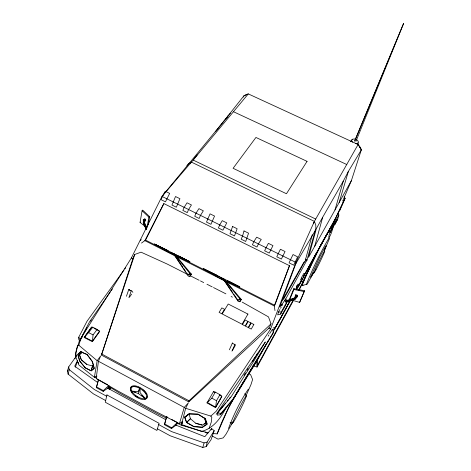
<?xml version="1.0" encoding="UTF-8"?>
<svg xmlns="http://www.w3.org/2000/svg" width="471" height="471" viewBox="0 0 471 471"><rect width="100%" height="100%" fill="white"/><g stroke="black" fill="none" stroke-linecap="round" stroke-linejoin="round"><path stroke-width="0.71" d="M328.54 231.031L330.224 232.397L333.633 225.297M225.568 403.182L217.49 413.108L217.302 415.145L220.499 414.763L232.597 400.209L272.997 333.427L273.627 331.89L272.397 329.288L269.706 333.639M97.173 329.435L93.058 334.881L92.387 341.669L84.185 337.495L91.609 327.115L92.746 327.204L97.173 329.435L99.693 331.472L92.387 341.669M252.85 365.861L257.054 367.027L256.736 361.351L232.456 400.686L228.594 407.627L217.166 433.897L213.192 433.538M123.961 270.118L87.011 321.246L78.769 337.201L78.586 338.826L79.723 341.54L83.108 334.61M215.412 392.673L213.498 391.613L206.999 402.882L215.583 407.674L216.483 400.715L219.922 394.692L215.294 392.119L213.351 391.801M103.202 391.377L103.332 390.589L108.913 385.408L108.542 387.615L103.202 391.377L96.372 387.662L98.468 379.744L107.682 384.742M97.167 360.692L78.869 345.284L77.703 345.337L76.402 349.435L75.543 356.317L78.922 365.007L94.371 377.312L97.167 360.692L100.67 355.935L98.433 361.263L96.178 378.572L118.615 391.383L156.06 411.689L179.422 423.694L182.277 421.61M98.468 379.744L96.372 387.662M328.782 237.066C329.565 230.278 334.74 225.338 337.477 219.351C332.438 224.502 332.885 232.162 328.917 237.843M144.65 226.033L140.058 222.436L142.089 210.731L142.678 210.119L149.731 216.76L148.218 224.938M144.303 221.452L144.438 220.699L143.761 219.822L143.208 220.039L143.543 221.046L144.303 221.452L145.568 220.976L145.739 220.034L144.891 218.933L143.208 220.039M357.954 144.809L358.26 141.271L356.706 139.722L354.369 138.933L352.337 139.275L350.718 141.653M146.946 227.829L148.913 217.166L149.731 216.76M146.752 228.788L144.008 222.83L144.367 219.198L144.921 219.692L144.515 220.187L143.702 220.004L143.614 219.392L144.367 219.198M144.008 222.83L144.668 221.011M242.194 302.111L268.488 316.889L271.031 323.854L269.424 327.663L188.753 401.887L101.448 355.087L134.741 254.47L141.047 252.173L167.193 264.048L187.411 274.31M286.751 301.882L295.664 299.003L297.154 296.177L296.954 295.488L295.129 299.103L285.556 302.199L285.238 301.44L285.556 300.869L295.082 297.772L295.605 296.536M157.255 428.722L170.149 435.757L202.765 447.45L206.227 446.573L207.175 442.075L214.193 430.665L211.662 428.604L204.803 436.699L175.512 424.972M76.019 355.452L75.554 357.46L76.119 355.452M331.961 226.18L331.296 229.006L329.888 228.665M188.753 401.887L189.024 400.797L271.031 323.854M225.915 407.904C220.787 418.071 213.269 428.528 201.606 431.389L181.494 424.536L185.651 408.286L188.312 402.935L184.255 407.421L179.422 423.694M105.675 400.568L93.429 393.88L68.112 374.127L69.272 369.647L68.689 366.903L76.243 356.253M171.668 419.42L177.373 422.516L176.737 424.618L171.515 428.545L164.473 424.712L166.599 416.676L167.864 417.359M164.473 424.712L166.599 416.676M78.869 345.284L80.588 338.796L131.362 257.99L161.977 196.407L230.413 113.223M279.833 309.547L278.449 312.032L277.666 314.881L280.692 314.063L286.668 303.277L287.281 301.134L281.299 311.92L280.692 314.063M305.214 260.693L312.273 234.77M314.71 246.292L322.688 217.231L343.282 181.135L348.363 171.444L361.339 149.819L359.997 147.023L358.107 144.503L248.294 93.906L244.037 95.678L215.724 131.397M280.504 303.801L281.264 305.485L286.121 298.296L306.992 260.016L315.876 228.176L315.77 225.05L314.392 221.376L191.403 162.106L188.547 163.655L186.863 165.833M91.751 369.076L92.616 365.955L93.588 365.119M337.89 213.198L338.867 214.953L337.713 219.062L335.111 224.102L333.085 224.555M81.165 359.155L79.528 354.793L82.284 352.255L80.865 351.884L77.986 354.48L79.805 361.022L85.28 367.774L91.121 370.742L92.54 365.79M228.535 428.463C233.61 414.763 240.169 401.251 248.341 389.146M334.987 209.972L343.282 181.135M170.849 252.874L170.949 252.533L174.853 254.364L190.59 273.233L191.297 274.363L189.831 276.342L188.276 276.147L174.182 254.852L170.849 252.874L174.317 254.764L176.76 258.355M140.017 388.44L140.105 392.72L145.445 398.59L138.286 393.544L139.81 388.375M171.515 428.545L171.732 427.798L177.373 422.516M202.765 447.45L204.114 442.911L207.175 442.075M296.153 297.425L297.054 297.013L297.413 295.812L296.883 294.911L295.429 294.875L295.176 296.965L295.429 294.875M322.688 217.231L316.365 228.559L308.487 257.437L339.161 202.489L348.363 171.444M68.112 374.127L67.441 371.083L68.689 366.903M126.44 296.306L128.742 289.588L129.237 289.43L130.031 290.53M128.901 297.584L131.221 290.872L131.709 290.707L132.881 292.356M220.34 277.849L220.452 277.507L224.437 279.38L240.563 298.567L241.14 299.644L239.833 301.734L238.244 301.522L223.784 279.886L220.34 277.849L223.884 279.78L232.774 292.75M342.635 201.111L351.348 180.74L361.339 149.819L359.426 146.334M101.448 355.087L133.052 258.096L134.741 254.47M304.26 291.543L304.525 290.742L293.822 288.635L289.624 298.832L289.795 299.485L299.609 302.406L304.26 291.543L293.898 289.518L293.822 288.635M299.609 302.406L304.525 290.742M209.142 428.392L211.32 421.998L211.803 417.312L210.802 416.076L185.651 408.286M214.193 430.665L211.032 439.743L206.227 446.573M243.542 97.061L244.037 95.678L248.294 93.906L190.037 163.814M296.324 262.3L279.733 306.992L281.169 304.59L280.557 303.689M313.521 272.78L307.233 284.16L302.023 285.585L307.604 271.991M275.052 304.649L289.541 265.691M220.499 414.763L221.052 413.285L233.174 398.719L273.627 331.89M210.802 416.076L216.16 411.307L270.595 329.041L295.971 262.447L314.392 221.376L358.107 144.503L361.339 149.819M306.315 284.584C312.609 268.476 320.315 252.88 329.011 237.932L329.547 238.291L324.354 250.572M75.283 367.203L77.65 361.192M324.543 250.183L326.203 245.944L325.802 245.791L319.573 257.231L310.56 277.125L311.131 276.919L313.615 272.638M333.391 225.897L331.401 230.248M334.934 219.162L331.555 227.599L331.649 228.317L331.296 229.006L332.214 225.114L319.338 248.052L299.138 290.095M355.982 141.276L403.559 23.55L354.581 141.135L355.205 140.917M181.494 424.536L182.577 421.863M289.795 299.485L293.898 289.518M229.371 349.788L232.503 342.888M304.148 275.853L298.149 287.086L296.471 287.169L297.972 284.042L299.338 284.596L304.148 275.853L303.265 274.452L301.305 277.984L302.612 278.632M355.046 140.346L403.559 23.55M296.471 289.482L297.119 287.928L296.624 285.85M298.149 287.086L299.338 284.596M231.95 351.13L235.094 344.23L235.312 345.408L232.409 350.506M345.084 198.303L335.587 218.226L304.348 275.205L334.922 219.774L345.084 198.303L344.113 196.548M217.166 433.897C226.398 408.316 241.087 385.413 255.635 362.599L257.49 359.844L257.79 364.837L257.16 365.985L292.638 301.046M285.238 301.44L294.769 298.343L296.129 295.299L296.954 295.488M108.071 388.752L109.184 386.149M339.567 211.055L344.872 198.744M108.707 388.681L109.584 386.691M313.503 223.384L314.392 221.376M245.992 395.834L250.937 384.683L252.597 379.52L250.601 374.633L248.682 373.627M308.181 270.713L309.894 266.892M316.559 252.415L302.712 282.606L301.087 280.846L298.255 285.997M79.587 340.091L75.619 353.338L76.137 355.452M310.206 266.25L310.836 264.955M312.408 261.729L316.488 253.339M295.635 298.178L296.159 297.107M211.014 429.923L211.662 428.604M77.603 360.403L74.695 366.197L97.603 382.481M141.5 243.077L145.563 240.122L163.89 203.613M139.675 388.375L138.038 391.607L131.603 391.107L138.286 393.544M212.427 436.117L218.008 439.131L223.183 437.895L225.95 434.303L232.692 422.31M231.761 424.1L233.086 421.563M316.8 252.691L323.153 240.569M83.791 333.327L86.858 327.557M110.008 387.091L109.001 388.975L109.702 389.334L110.709 387.456M74.901 358.749L75.908 356.877M298.614 290.107L303.536 281.093L302.712 282.606L319.473 247.593L332.791 223.937M257.054 367.027L293.668 300.098M294.769 298.343L295.082 297.772M303.518 276.418L315.317 254.911M257.419 360.209L266.562 343.6M267.263 342.323L267.97 341.045M272.892 332.096L290.472 300.151M296.489 289.212L297.548 287.281M330.224 232.397L331.107 230.784M301.464 278.184L300.469 279.986L301.946 280.227M290.377 300.151L275.47 327.157L273.156 327.999M296.406 289.218L297.119 287.928M290.448 300.41L274.846 328.693L272.409 329.847M296.471 287.169L297.254 285.773M280.528 308.305L281.222 307.063M281.917 305.82L282.612 304.578M284.69 300.851L285.385 299.609M283.518 299.403L304.502 261.964M339.161 202.489L351.348 180.74M182.153 423.394L181.182 425.125L176.59 422.929M215.583 407.674L221.853 396.529L219.922 394.692M335.111 224.102L334.905 221.959L338.867 214.953M239.833 301.734L241.14 299.644L240.61 298.526L237.537 300.045L238.932 300.451L240.016 298.979L224.131 279.644L220.452 277.507M206.999 402.882L211.826 398.119L215.294 392.119M181.9 423.888L181.182 425.125L200.687 430.971L208.429 432.802M295.441 264.313L315.04 230.884M350.801 141.712L352.337 139.275M323.518 239.969L327.139 233.952L327.769 234.417M243.96 375.334L245.497 372.844M247.034 370.353L248.188 368.487M252.415 361.646L255.488 356.665M256.259 355.422L257.407 353.556M268.17 336.129L268.941 334.887M226.062 118.963L228.394 115.354M80.659 339.273L79.452 341.116L89.537 321.84L110.308 291.949M81.459 338.043L82.666 336.194M67.441 371.083L68.248 369.865M189.831 276.342L191.297 274.363L190.773 273.262L187.576 274.687L188.889 275.052L189.978 273.604L174.517 254.605L170.949 252.533M281.399 301.546L282.164 300.421M282.93 299.291L303.919 262.206L306.992 260.021L305.308 259.191L306.992 260.021M111.144 290.754L112.386 288.964M90.438 321.228L91.286 320.033M129.531 297.071L131.621 294.122M124.821 268.935L125.675 267.746M84.185 337.495L91.609 327.115L92.828 327.734M94.053 328.352L99.552 331.131L92.381 341.139L84.374 337.059L88.607 332.626L92.746 327.204M197.172 154.888L193.098 160.046L315.729 219.062M140.346 240.693L141.247 239.568M227.363 400.974L228.264 399.867M229.613 398.213L230.507 397.112M109.466 389.24L110.285 388.251M191.403 162.106L161.977 196.407L295.971 262.447M144.921 219.692L144.285 219.351L143.702 220.004L143.284 223.03L146.351 229.671M205.821 422.823L204.585 418.018L206.922 423.947L202.224 427.132L193.787 426.467L186.675 422.422L190.467 418.631M186.581 422.522L190.414 418.731L189.071 413.826L184.638 417.194L186.581 422.522L193.846 426.697L202.471 427.421L207.287 424.171L205.486 418.813L204.885 418.107L206.151 423.029L202.412 425.201L195.912 423.417L190.414 418.731M82.107 352.084L79.281 354.687L81.2 359.797L86.699 364.442L92.616 365.955M91.121 370.742L94.112 368.287L92.351 361.693L87.117 354.628L80.865 351.884M143.761 219.822L144.891 218.933M186.675 422.422L184.773 417.235L189.159 413.85M140.058 222.436L140.582 222.035M174.317 254.764L174.853 254.364M184.773 417.235L189.377 413.956L197.95 414.221L205.156 418.737M184.638 417.194L189.348 413.838L198.114 414.156L205.486 418.813M358.307 142.86L356.812 143.749L355.646 143.631M203.996 423.888L205.215 423.176M144.438 220.699L145.739 220.034M94.371 377.312L96.979 376.064M302.023 285.585L303.112 285.096M296.636 295.529L295.817 295.87L296.447 296.412L297.154 296.177L296.129 295.299M144.285 219.351L143.614 219.392L143.243 222.653L146.322 229.312M303.33 273.739L305.002 273.651M278.449 312.032L281.299 311.92M230.119 422.74L232.839 422.758M295.47 296.265L296.63 296.288L297.054 297.013M217.49 413.108L221.052 413.285M333.586 221.788L334.905 221.959M297.166 285.508L298.714 285.726M195.836 423.205L202.177 424.948M131.603 391.107L135.56 392.249M204.114 442.911L171.538 431.589L158.668 424.577M131.362 257.99L133.311 258.85M233.316 111.639L346.803 164.544M166.74 418.219L158.862 414.451L119.881 393.303L108.83 386.538M167.423 250.295L154.476 244.037L189.931 261.658L178.385 257.107L166.975 251.349L154.476 244.037L168.842 251.284M216.848 275.223L203.56 268.794L239.774 286.798L228.046 282.17L216.377 276.283L203.56 268.794L219.292 276.73M174.07 253.916L189.742 261.823L178.839 256.053M222.565 278.385L223.878 279.044M227.157 280.698L239.609 286.98L228.517 281.11M145.563 240.122L167.211 251.043M179.675 257.337L215.759 275.541M228.223 281.829L274.799 305.332L274.263 305.962L274.976 310.577M190.019 275.635L199.151 280.269M200.452 280.928L203.713 282.582M206.975 284.237L212.191 286.886M213.498 287.551L225.886 293.839M231.108 296.489L232.409 297.148M88.607 332.626L93.058 334.881M128.742 289.588L131.221 290.872M232.203 343.159L234.793 344.501M98.433 361.263L184.255 407.421M101.665 353.992L189.024 400.797M204.991 432.095L207.47 433.432M107.158 387.868L165.839 419.72M96.49 386.874L103.332 390.589M164.679 423.959L171.732 427.798M106.558 396.188L94.335 389.523L69.272 369.647M219.886 395.157L221.8 396.223L215.647 407.162L207.269 402.475M211.826 398.119L216.483 400.715M191.297 274.363L189.978 273.604L190.678 275.07M268.741 327.963L270.595 329.041M241.14 299.644L240.016 298.979L240.722 300.457M328.57 230.555L330.265 231.926M141.6 395.446L145.445 398.59M81.395 359.779L86.764 364.313M94.683 376.635L96.325 378.054M97.426 379.008L98.521 379.956M142.089 210.731L148.913 217.166M285.732 298.991L286.898 300.598M244.779 393.674L246.351 395.911A15.037 0.765 -63.4 0 1 236.501 416.917A15.037 0.765 -63.4 0 1 235.918 415.134A15.037 0.765 -63.4 0 1 246.351 395.911M233.587 293.933L237.625 299.827M177.573 259.55L182.86 267.334M183.672 268.529L185.709 271.52M186.522 272.715L187.746 274.511M78.769 337.201L80.376 339.738M351.554 140.594L352.396 142.266M144.414 222.336L146.852 227.623M78.327 362.399L78.663 363.771M281.169 304.59L281.264 305.485M145.975 398.849A9.773 4.757 33.8 0 1 144.868 399.149M137.979 397.394A9.773 4.757 33.8 0 1 135.324 395.669M132.327 392.755A9.773 4.757 33.8 0 1 130.82 390.182M130.52 388.999A9.773 4.757 33.8 0 1 140.888 388.022A9.773 4.757 33.8 0 1 146.422 398.613M146.846 396.747A9.031 4.398 33.8 0 1 135.595 395.428A9.031 4.398 33.8 0 1 133.352 386.361M134.741 386.273A9.031 4.398 33.8 0 1 136.137 386.467M138.085 387.056A9.031 4.398 33.8 0 1 139.964 387.921M142.907 389.9A9.031 4.398 33.8 0 1 145.256 392.278M145.698 392.885A9.031 4.398 33.8 0 1 146.399 394.109M106.946 394.933L105.292 402.24L156.89 430.429L159.098 423.329L106.946 394.933M244.007 230.943L242.553 236.095L241.17 239.215L245.703 241.458L248.564 233.186L244.007 230.943M232.597 226.504L229.966 233.687L234.481 235.912L237.143 228.735L232.597 226.504M289.441 265.662L274.263 305.962L144.885 240.657L163.826 203.578L289.441 265.662M162.371 196.584L161.094 199.686L165.474 201.847L169.666 193.398L165.274 191.238L162.371 196.584M173.246 201.941L171.956 205.044L176.354 207.216L179.922 198.697L175.524 196.537L173.246 201.941M184.173 207.322L182.866 210.431L187.287 212.615L188.594 209.507L191.438 204.967L187.028 202.801L184.173 207.322M196.042 213.175L194.723 216.283L199.162 218.479L200.487 215.371L203.342 210.814L198.909 208.629L196.042 213.175M207.823 218.986L206.492 222.094L210.955 224.302L214.552 216.059L210.072 213.858L207.823 218.986M219.745 224.855L218.391 227.97L222.883 230.189L226.769 222.883L222.247 220.658L219.745 224.855M253.822 241.652L252.427 244.773L256.983 247.022L258.385 243.901L261.252 239.427L256.671 237.178L253.822 241.652M266.068 247.687L264.649 250.808L269.235 253.074L272.968 245.609L268.382 243.354L266.068 247.687M278.226 253.681L276.795 256.801L281.399 259.079L285.049 251.532L280.433 249.265L278.226 253.681M290.519 259.739L289.07 262.865L293.704 265.155L297.613 256.866L293.05 254.534L290.519 259.739M253.851 324.466L251.249 329.082L248.529 327.686L251.143 323.077L253.851 324.466M250.831 322.918L248.211 327.528L245.497 326.132L248.123 321.534L250.831 322.918M247.811 321.375L245.185 325.973L242.471 324.584L245.108 319.997L247.811 321.375M247.934 314.075L242.082 324.231L222.182 313.957L228.2 304.019L247.934 314.075M265.261 342.064L254.369 360.215L231.114 396.853L216.195 414.345L265.261 342.064M224.52 309.264L221.8 313.763L219.109 312.385L221.841 307.893L224.52 309.264M307.057 161.353L286.456 193.746L233.098 168.3L255.936 137.45L307.057 161.353M80.665 351.684L77.709 354.357L79.581 361.045L85.222 367.933L91.227 370.942L94.306 368.416L92.493 361.669L87.1 354.469L80.665 351.684M131.521 392.402A9.408 4.575 33.8 0 0 145.763 398.978A9.408 4.575 33.8 0 0 138.621 387.821A9.408 4.575 33.8 0 0 131.521 392.402M315.964 269.783A12.252 0.542 -64 0 0 324.696 251.308A12.252 0.542 -64 0 0 317.454 264.649A12.252 0.542 -64 0 0 315.964 269.783"/></g></svg>
